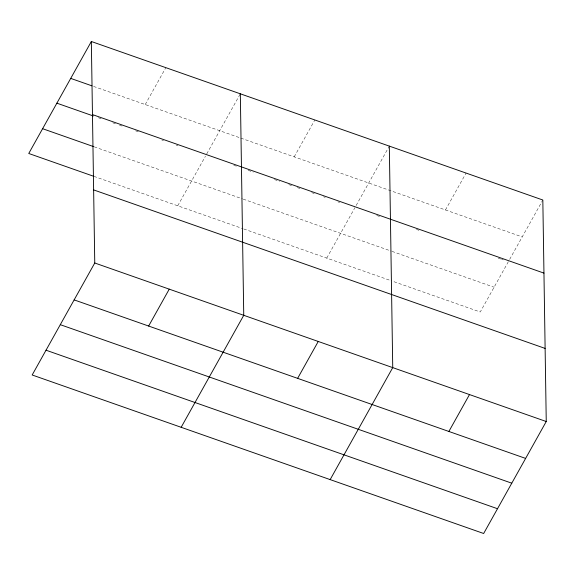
<?xml version="1.0" encoding="UTF-8"?>
<svg xmlns="http://www.w3.org/2000/svg" width="575" height="575" viewBox="0 0 575 575"><rect width="100%" height="100%" fill="white"/><g stroke="black" fill="none" stroke-linecap="round" stroke-linejoin="round"><path stroke-width="0.43" stroke-dasharray="2.88 2.16" d="M145.216 104.549L165.83 67.656M177.74 205.792L205.426 156.256M206.727 153.935L240.328 93.811M294.206 156.86L314.827 119.967M326.737 258.103L354.854 207.791M356.155 205.469L388.894 146.891M445.46 209.961L466.073 173.068M508.357 261.69L480.24 312.002L392.524 281.204M509.658 259.368L542.829 200.014M93.574 86.415L240.027 137.835M240.875 138.129L522.208 236.907M98.347 117.738L101.739 118.924M112.743 122.791L116.128 123.977M119.514 125.163L122.051 126.054M135.599 130.812L138.985 131.998M161.841 140.027L163.53 140.623M176.23 145.08L177.927 145.676M233.795 165.291L236.339 166.182M248.192 170.344L253.266 172.126M274.433 179.558L279.507 181.341M288.822 184.611L292.208 185.797M297.289 187.579L299.827 188.478M311.679 192.632L314.216 193.531M323.531 196.794L325.227 197.39M337.92 201.847L339.617 202.443M376.783 215.496L380.154 216.674M416.422 229.411L418.952 230.302M498.238 258.139L500.768 259.023M501.616 259.318L503.298 259.914M94.235 146.833L242.384 198.849M243.232 199.144L391.194 251.095M392.035 251.39L494.09 287.22M93.933 176.367L242.923 228.678M243.771 228.979L391.683 280.909"/><path stroke-width="0.86" d="M91.339 41.501L94.76 262.998L32.171 374.986L483.661 533.499L546.25 421.518L542.829 200.014L91.339 41.501L28.75 153.482L93.085 176.072M148.638 326.047L169.251 289.153M181.161 427.297L243.75 315.308L240.328 93.811M297.627 378.357L318.248 341.464M330.158 479.607L392.739 367.619L389.318 146.122M448.881 431.458L469.495 394.565M70.718 78.394L91.885 85.819M92.467 114.59L543.957 273.111M56.868 103.169L93.272 115.949M42.6 128.699L93.394 146.539M93.632 189.901L545.122 348.421M94.76 262.998L546.25 421.518M74.139 299.891L525.629 458.412M60.289 324.674L511.779 483.187M46.022 350.204L497.512 508.724"/></g></svg>
